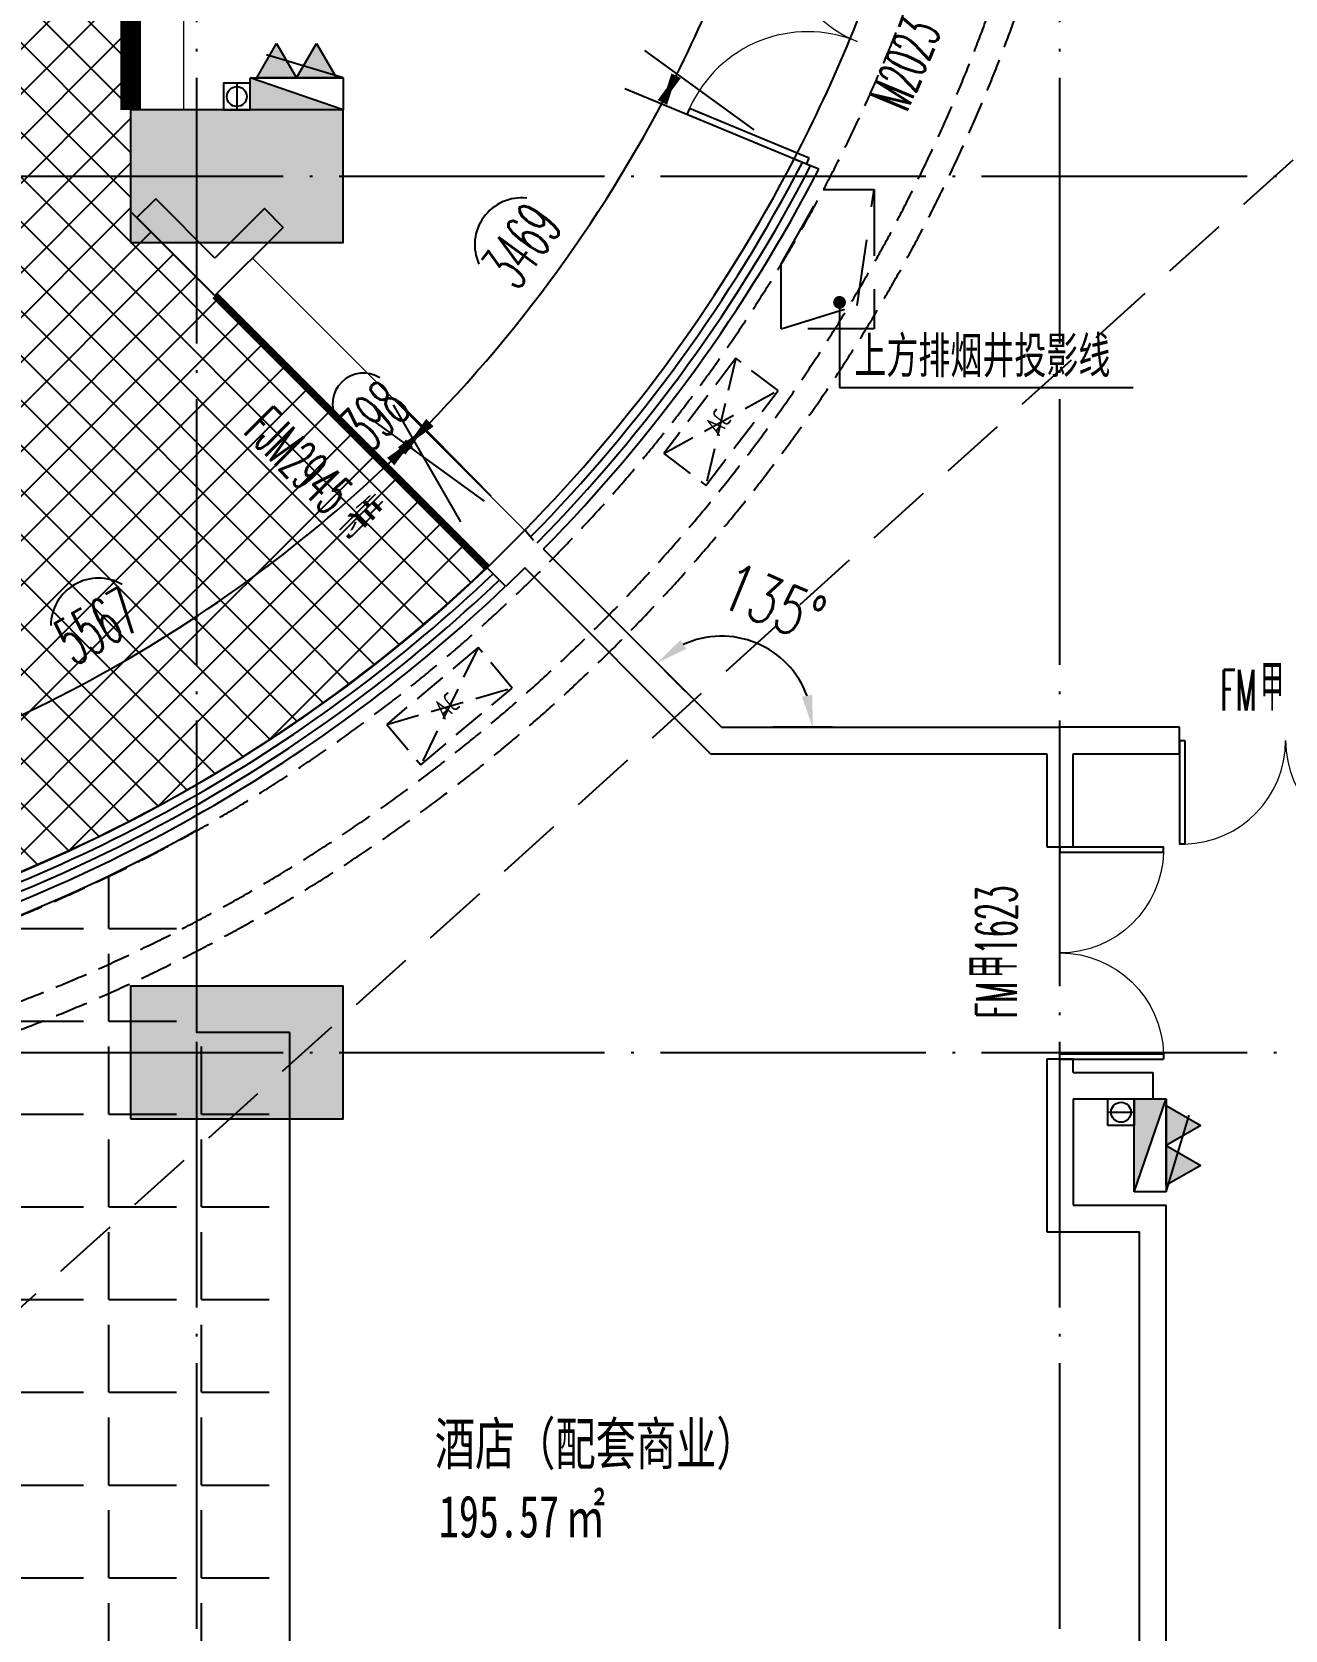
# Model space of a CAD drawing. Header units: millimetres. Extents: x 12325263 to 13848842, y -1463133 to 573208.
# Drawn here: x 12557054 to 12566492, y -608837 to -596800 of the extents above; entities that cross this region are included whole.
import ezdxf

# ---------------------------------------------------------------- set-up
doc = ezdxf.new("R2010")
doc.units = ezdxf.units.MM
doc.header["$LTSCALE"] = 1000
for name, pattern in [('101010$0$__DASH', [0.35, 0.25, -0.1]), ('__DASH', [0.35, 0.25, -0.1]), ('ACAD_ISO02W100', [15, 12, -3]), ('DASH', [0.35, 0.25, -0.1]), ('DASHED2', [0.375, 0.25, -0.125]), ('DOTE', [2.42, 2, -0.2, 0.02, -0.2])]:
    doc.linetypes.add(name, pattern=pattern)
for name, color, linetype in [('#s-灭火器', 20, 'Continuous'), ('12#楼首层平面图$0$CURTWALL', 2, 'Continuous'), ('A-ANNO-DIMS', 83, 'Continuous'), ('A-ANNO-TEXT', 7, 'Continuous'), ('A-AXIS', 16, 'DOTE'), ('A-COLS', 6, 'Continuous'), ('A-WALL', 5, 'Continuous'), ('A-WALL-PATT', 8, 'Continuous'), ('AXIS', 3, 'Continuous'), ('DOOR_FIRE', 1, 'Continuous'), ('DOOR_FIRE_TEXT', 7, 'Continuous'), ('EQUIP_消火栓', 7, 'Continuous'), ('HZHZNEWPLOTLAYER#@$TT', 7, 'Continuous'), ('PUB_HATCH', 8, 'Continuous'), ('PUB_TEXT', 7, 'Continuous'), ('VPIPE-消防高', 3, 'Continuous'), ('WINDOW', 4, 'Continuous'), ('WINDOW_TEXT', 7, 'Continuous'), ('建筑-楼板开洞', 251, 'Continuous'), ('投影线', 6, 'ACAD_ISO02W100'), ('水条件', 1, 'Continuous'), ('结构边线', 21, 'DASH'), ('防火卷帘', 141, 'Continuous')]:
    doc.layers.add(name, color=color, linetype=linetype)
doc.styles.add('101010$0$YQ_DIM', font='SUPEROS.SHX', dxfattribs={"width": 0.8, "bigfont": 'HZDX.SHX'})
doc.styles.add('_TCH_DIM', font='SIMPLEX.shx', dxfattribs={"width": 0.7, "bigfont": 'GBCBIG.shx'})
doc.styles.add('_TCH_DIM_T3', font='SIMPLEX.shx', dxfattribs={"width": 0.705882, "bigfont": 'GBCBIG.shx'})
doc.styles.add('_TCH_WINDOW', font='SIMPLEX', dxfattribs={"width": 0.7, "height": 3.5, "bigfont": 'GBCBIG'})
doc.styles.add('TITXV', font='', dxfattribs={"width": 0.7})
doc.styles.add('宋体', font='', dxfattribs={"width": 0.65})
doc.styles.get('TITXV').set_extended_font_data('SimSun')
doc.styles.get('宋体').set_extended_font_data('SimSun')
doc.dimstyles.new('_TCH_ARROW&&120', dxfattribs={"dimtxt": 357, "dimasz": 240, "dimexe": 300, "dimexo": 360, "dimgap": 151.5, "dimtad": 1, "dimdec": 0, "dimzin": 0, "dimdsep": 46, "dimtxsty": '_TCH_DIM_T3', "dimcen": 0.09, "dimclrt": 7, "dimazin": 2, "dimtfac": 1, "dimtdec": 0, "dimtix": 1, "dimtmove": 2, "dimatfit": 3, "dimfxl": 1, "dimtolj": 1, "dimtzin": 0, "dimarcsym": 0})

# ---------------------------------------------------------------- blocks, each defined once
blk = doc.blocks.new('_FZH')
blk.add_lwpolyline([(-0.5, -0.5), (0.5, -0.5), (0.5, 0.5), (-0.5, 0.5)], close=True)
at = {"layer": 'PUB_HATCH'}
blk.add_solid([(-0.5, -0.5), (0.5, -0.5), (-0.5, 0.5), (0.5, 0.5)], dxfattribs=at)
blk = doc.blocks.new('asfasfsdgdsfhsghh')
at = {"layer": 'A-COLS', "xscale": 1600, "yscale": 1000, "zscale": 1000}
for p in [(-45700, 38000), (-45700, 31400)]:
    blk.add_blockref('_FZH', p, dxfattribs=at)
blk = doc.blocks.new('管位')
at = {"layer": '水条件'}
blk.add_line((12573126, 675360), (12573126, 675160), dxfattribs=at)
blk.add_lwpolyline([(12573026, 675360), (12573226, 675360), (12573226, 675160), (12573026, 675160)], close=True, dxfattribs=at)
blk = doc.blocks.new('灭火器')
at = {"layer": '#s-灭火器', "ltscale": 1000}
for points in [[(292444, 59707), (292144, 59707), (292294, 59447)], [(292744, 59707), (292444, 59707), (292594, 59447)]]:
    blk.add_hatch(color=256, dxfattribs=at).paths.add_polyline_path(points)
for points in [[(292294, 59447), (292444, 59707), (292144, 59707)], [(292594, 59447), (292744, 59707), (292444, 59707)]]:
    blk.add_lwpolyline(points, close=True, dxfattribs=at)
blk = doc.blocks.new('$TWTSYS$00000508')
for p, q in [((-0.5, 0.5), (0.324, 1.224)), ((-0.5, 0.5), (-0.5, -0.5)), ((-0.5, -0.5), (0.5, 0.5)), ((0.5, 0.5), (-0.5, 0.5)), ((0.5, -0.5), (0.5, 0.5)), ((-0.5, -0.5), (0.5, -0.5))]:
    blk.add_line(p, q)
blk.add_solid([(0.5, -0.5), (0.5, 0.5), (-0.5, -0.5)])
blk = doc.blocks.new('消火栓')
at = {"layer": '#s-灭火器', "rotation": 180.0000000000001}
blk.add_blockref('灭火器', (12864422, 734932), dxfattribs=at)
at = {"layer": 'EQUIP_消火栓', "xscale": 700, "yscale": 240, "zscale": 700}
blk.add_blockref('$TWTSYS$00000508', (12571978, 675105), dxfattribs=at)
blk = doc.blocks.new('asdfasdfafsf')
at = {"layer": 'VPIPE-消防高'}
for centre in [(-7240, 9350), (-580, 1700)]:
    blk.add_circle(centre, 75, dxfattribs=at)
at = {"xscale": -1}
blk.add_blockref('消火栓', (12565188, -665735), dxfattribs=at)
at = {"xscale": -1, "rotation": 270}
blk.add_blockref('消火栓', (-675465, -12570528), dxfattribs=at)
at = {"layer": '水条件', "xscale": -1}
blk.add_blockref('管位', (12565886, -665910), dxfattribs=at)
at = {"layer": '水条件', "rotation": 90}
blk.add_blockref('管位', (674680, -12571426), dxfattribs=at)
blk.add_blockref('管位', (674680, -12571426), dxfattribs=at)
blk.add_blockref('管位', (674680, -12571426), dxfattribs=at)
blk.add_blockref('管位', (674680, -12571426), dxfattribs=at)
blk.add_blockref('管位', (674680, -12571426), dxfattribs=at)
blk.add_blockref('管位', (674680, -12571426), dxfattribs=at)
blk = doc.blocks.new('A$C3CA14A55')
at = {"color": 253, "linetype": '101010$0$__DASH'}
for points in [[(0, 2), (900, 0), (900, 400), (0, 400), (0, 2)], [(900, 400), (0, 2)], [(0, 400), (900, 0)]]:
    blk.add_lwpolyline(points, dxfattribs=at)
at = {"color": 253, "linetype": 'ByBlock', "insert": (352, 293), "char_height": 150, "width": 435.79, "attachment_point": 1, "rotation": 359.4465, "style": '101010$0$YQ_DIM'}
blk.add_mtext('AC', dxfattribs=at)
blk = doc.blocks.new('asdfsddfa')
at = {"color": 253, "linetype": '101010$0$__DASH'}
for points in [[(34692, -42017), (33442, -42017), (33442, -46217), (-5353, -46217, -0.244508), (-7072, -45323), (-10337, -40668, -0.12383), (-10703, -39711), (-11840, -30179, -0.449446), (-11741, -30067), (-11208, -30067), (-11208, -26217), (-11336, -26217, -0.368693), (-12423, -25290), (-13762, -14075, -0.449446), (-11180, -11167), (-10149, -11167, 0.402681), (2392, 887, -0.402681), (2492, 983), (14892, 983)], [(34692, -41817), (33242, -41817), (33242, -46017), (-5353, -46017, -0.244508), (-6908, -45208), (-10173, -40553, -0.12383), (-10504, -39687), (-11628, -30267), (-11008, -30267), (-11008, -26017), (-11336, -26017, -0.367524), (-12225, -25262), (-13563, -14052, -0.449446), (-11180, -11367), (-10149, -11367, 0.400492), (2587, 783), (14892, 783)]]:
    blk.add_lwpolyline(points, format="xyb", dxfattribs=at)
at = {"layer": 'HZHZNEWPLOTLAYER#@$TT'}
for p, rotation in [((-474, -6448), 52.89944760623116), ((-2622, -8552), 40.10039139763933)]:
    blk.add_blockref('A$C3CA14A55', p, dxfattribs=dict(at, rotation=rotation))
blk = doc.blocks.new('qlzw')
at = {"layer": 'A-AXIS'}
for p, q in [((12424866.8, 979489.8), (12424866.8, 1082089.8)), ((12431366.8, 979489.8), (12431366.8, 1082089.8)), ((12411416.8, 1033989.8), (12486866.8, 1033989.8)), ((12411416.8, 1027389.8), (12486866.8, 1027389.8))]:
    blk.add_line(p, q, dxfattribs=at)
blk = doc.blocks.new('*D2274')
at = {"layer": 'A-ANNO-DIMS', "color": 0, "lineweight": -2, "transparency": 16777216}
for p, q in [((12561658, -601446), (12561975, -601764)), ((12563083, -602037), (12562634, -602037))]:
    blk.add_line(p, q, dxfattribs=at)
blk.add_arc((12562248, -602037), 686, 20.1457, 114.8543, dxfattribs=at)
at = {"layer": 'A-ANNO-DIMS', "color": 0, "transparency": 16777216}
for points in [[(12561983, -601447), (12561937, -601381), (12561763, -601552)], [(12562932, -601793), (12562853, -601807), (12562934, -602037)]]:
    blk.add_solid(points, dxfattribs=at)
at = {"layer": 'Defpoints', "color": 0, "transparency": 16777216}
for p in [(12561403, -601192), (12562733, -601552), (12562248, -602037), (12563443, -602037)]:
    blk.add_point(p, dxfattribs=at)
at = {"layer": 'A-ANNO-DIMS', "color": 7, "transparency": 16777216, "insert": (12562637, -601098), "char_height": 357, "attachment_point": 5, "rotation": 337.5, "style": '_TCH_DIM_T3'}
blk.add_mtext('\\A1;135°', dxfattribs=at)
blk = doc.blocks.new('$DorLib2D$00000213')
at = {"color": 0, "linetype": 'DASH', "const_width": 0.02}
blk.add_lwpolyline([(0.5, 0), (-0.5, 0)], dxfattribs=at)
blk = doc.blocks.new('$DorLib2D$00000002')
for p, q in [((-0.5, 0), (-0.5, 0.4875)), ((-0.475, 0.4875), (-0.5, 0.4875)), ((-0.475, 0), (-0.475, 0.4875)), ((0.475, 0), (0.475, 0.4875)), ((0.475, 0.4875), (0.5, 0.4875)), ((0.5, 0), (0.5, 0.4875)), ((-0.5, 0), (-0.475, 0)), ((0.5, 0), (0.475, 0))]:
    blk.add_line(p, q)
at = {"lineweight": 13}
for centre, start, end in [((-0.4875, 0), 0, 88.53072), ((0.4875, 0), 91.46928, 180)]:
    blk.add_arc(centre, 0.4875, start, end, dxfattribs=at)

msp = doc.modelspace()

# ---------------------------------------------------------------- hatches: boundary and pattern name
at = {"layer": 'A-WALL-PATT'}
h = msp.add_hatch(dxfattribs=at)
h.set_pattern_fill('ANSI37', color=252, scale=150)
h.set_pattern_definition([(45, (-400000, 0), (-168.3798023, 168.3798023), []), (135, (-400000, 0), (-168.3798023, -168.3798023), [])])
edge = h.paths.add_edge_path()
edge.add_line((12617170, -539458), (12627664.7, -539458))
edge.add_line((12627664.7, -539458), (12617498.2, -546587.6))
edge.add_line((12617498.2, -546587.6), (12598406.6, -559976.1))
edge.add_line((12598406.6, -559976.1), (12585091.3, -540989.1))
edge.add_line((12585091.3, -540989.1), (12584144.7, -541197.3))
edge.add_line((12584144.7, -541197.3), (12583864.1, -542803.9))
edge.add_arc((12578880.4, -541928.7), 5060, 269.14738, 350.03971, ccw=False)
edge.add_arc((12578698.9, -554127.5), 7140.2, 89.14809, 125.03345)
edge.add_line((12574600, -548281), (12560037.5, -558490.6))
edge.add_line((12560037.5, -558490.6), (12559927.1, -558471.2))
edge.add_line((12559927.1, -558471.2), (12559927.1, -564050))
edge.add_line((12559927.1, -564050), (12558858.8, -564810))
edge.add_line((12558858.8, -564810), (12559927.1, -566333.2))
edge.add_line((12559927.1, -566333.2), (12559927.6, -588159))
edge.add_line((12559927.6, -588159), (12558263.3, -589586.8))
edge.add_line((12558263.3, -589586.8), (12557796.8, -589586.8))
edge.add_line((12557796.8, -589586.8), (12557796.8, -598151.2))
edge.add_line((12557796.8, -598151.2), (12560482.1, -600836.4))
edge.add_arc((12552451.5, -592361.2), 11675.6, 270.02561, 313.45682, ccw=False)
edge.add_line((12552456.7, -604036.8), (12551424.9, -604036.8))
edge.add_arc((12551424.9, -607536.8), 3500, 90, 186.80534)
edge.add_line((12547949.6, -607951.5), (12549871.4, -624055.3))
edge.add_line((12549871.4, -624055.3), (12550966.8, -633201.5))
edge.add_line((12550966.8, -633201.5), (12550966.8, -643886.8))
edge.add_line((12550966.8, -643886.8), (12550966.8, -653386.8))
edge.add_line((12550966.8, -653386.8), (12614072.2, -653386.8))
edge.add_line((12614072.2, -653386.8), (12616970.5, -653386.8))
edge.add_arc((12639113.3, -663769.1), 24455.9, 154.87893, 159.83059)
edge.add_arc((12619069.5, -656056.1), 3000, 166.12633, 249.14639)
edge.add_arc((12632240.8, -621479.9), 40000, 249.14639, 262.18067)
edge.add_line((12626798.8, -661108), (12526241.6, -661108))
edge.add_line((12526241.6, -661108), (12526241.6, -616108))
edge.add_line((12526241.6, -616108), (12504241.6, -616108))
edge.add_line((12504241.6, -616108), (12504241.6, -539458))
edge.add_line((12504241.6, -539458), (12586460, -539458))
edge.add_line((12586460, -539458), (12617170, -539458))
at = {"layer": '建筑-楼板开洞'}
h = msp.add_hatch(dxfattribs=at)
h.set_pattern_fill('ANGLE', color=256, scale=200)
h.set_pattern_definition([(0, (0, -50), (0, 698.5), [508, -190.5]), (90, (0, -50), (-698.5, 4e-14), [508, -190.5])])
edge = h.paths.add_edge_path()
edge.add_line((12558996.8, -604336.8), (12558296.8, -604336.8))
edge.add_line((12558296.8, -604336.8), (12558296.8, -602812.5))
edge.add_arc((12552456.7, -592386.8), 11950, 270, 299.25599, ccw=False)
edge.add_line((12552456.7, -604336.8), (12551424.9, -604336.8))
edge.add_arc((12551424.9, -607536.8), 3200, 90, 186.80534)
edge.add_line((12548247.5, -607916), (12548715.7, -611836.8))
edge.add_line((12548715.7, -611836.8), (12548930.6, -613636.8))
edge.add_line((12548930.6, -613636.8), (12568496.8, -613636.8))
edge.add_line((12568496.8, -613636.8), (12568496.8, -611836.8))
edge.add_line((12568496.8, -611836.8), (12558996.8, -611836.8))
edge.add_line((12558996.8, -611836.8), (12558996.8, -604336.8))

# ---------------------------------------------------------------- linework, layer by layer
at = {"layer": '12#楼首层平面图$0$CURTWALL'}
msp.add_line((12562980.1, -597834.7), (12562794.7, -597757.8), dxfattribs=at)
for radius, start, end in [(11650, 315.48763, 332.54629), (11716.7, 315.48763, 332.57438), (11783.3, 315.48763, 332.60214), (11850, 315.48763, 332.6296), (11650, 286.15021, 313.53695), (11716.7, 286.12213, 313.53695), (11783.3, 286.09436, 313.53695), (11850, 286.0669, 313.53695)]:
    msp.add_arc((12552456.7, -592386.8), radius, start, end, dxfattribs=at)
at = {"layer": 'A-ANNO-DIMS'}
for p, q in [((12562492.6, -597538.5), (12561669.5, -596940.8)), ((12562458.1, -597618.2), (12561518.6, -597228.4)), ((12560284.1, -600490.6), (12559777.9, -599608.2)), ((12560511.8, -600297.3), (12559798.7, -599571.9)), ((12560462.2, -600334.8), (12559639.1, -599737.2)), ((12560228.1, -600576.2), (12559515, -599850.8))]:
    msp.add_line(p, q, dxfattribs=at)
for points in [[(12561795.7, -597343.4, 0, 79.2, 0), (12561905.8, -597130.1, 79.2, 0, 0)], [(12561802.5, -597330.5, 79.2, 0, 0), (12561912.3, -597117.1, 0, 0, 0)], [(12559839.1, -599955.4, 79.2, 0, 0), (12560009, -599785.9, 0, 0, 0)], [(12559881.9, -599913.5, 0, 79.2, 0), (12560050.8, -599743, 79.2, 0, 0)], [(12559725.3, -600064.8, 0, 79.2, 0), (12559897.7, -599897.8, 79.2, 0, 0)], [(12559755.5, -600036.1, 79.2, 0, 0), (12559927.2, -599868.5, 0, 0, 0)]]:
    msp.add_lwpolyline(points, format="xyseb", dxfattribs=at)
for start, end in [(332.04316, 342.89772), (314.61111, 333.42281), (284.72395, 314.95716), (313.43102, 315.58733)]:
    msp.add_arc((12552456.7, -592386.8), 10572.8, start, end, dxfattribs=at)
at = {"layer": 'A-ANNO-DIMS', "color": 7}
for centre, radius, start, end in [((12560741.5, -598402.3), 352.6, 83.60173, 204.43218), ((12559550.4, -599603.1), 233.3, 58.10106, 210.91729), ((12557554.8, -601274), 359.8, 60.10096, 179.58016)]:
    msp.add_arc(centre, radius, start, end, dxfattribs=at)
at = {"layer": 'A-WALL'}
for p, q in [((12557844.2, -598198.6), (12557985.6, -598057.1)), ((12558431.5, -598503), (12557985.6, -598057.1)), ((12558431.5, -598785.8), (12557844.2, -598198.6)), ((12558804.1, -598130.3), (12558431.5, -598503)), ((12558945.5, -598271.7), (12558804.1, -598130.3)), ((12558945.5, -598271.7), (12558431.5, -598785.8)), ((12560694.2, -600624.3), (12560482.1, -600836.4)), ((12560764.9, -600553.6), (12560694.2, -600624.3)), ((12560830.9, -600629.7), (12560764.9, -600553.6)), ((12560830.9, -600629.7), (12560825.5, -600625)), ((12562248.1, -602036.8), (12560906.3, -600695)), ((12560623.5, -600977.8), (12560482.1, -600836.4)), ((12560764.9, -600836.4), (12560623.5, -600977.8)), ((12562165.3, -602236.8), (12560764.9, -600836.4)), ((12562248.1, -602036.8), (12564796.8, -602036.8)), ((12565696.8, -602036.8), (12564796.8, -602036.8)), ((12565696.8, -602236.8), (12565696.8, -602036.8)), ((12562165.3, -602236.8), (12564696.8, -602236.8)), ((12564696.8, -602236.8), (12564696.8, -602936.8)), ((12564896.8, -602936.8), (12564896.8, -602236.8)), ((12564896.8, -602236.8), (12565696.8, -602236.8)), ((12564696.8, -602936.8), (12564896.8, -602936.8)), ((12564896.8, -604536.8), (12564696.8, -604536.8)), ((12564696.8, -604536.8), (12564696.8, -604736.8)), ((12564896.8, -604636.8), (12564896.8, -604536.8)), ((12564896.8, -604636.8), (12565496.8, -604636.8)), ((12565496.8, -604636.8), (12565496.8, -604836.8)), ((12564696.8, -604736.8), (12564696.8, -605836.8)), ((12564896.8, -604836.8), (12565496.8, -604836.8)), ((12564896.8, -604836.8), (12564896.8, -605636.8)), ((12564896.8, -605636.8), (12565596.8, -605636.8)), ((12565596.8, -613736.8), (12565596.8, -605636.8)), ((12564696.8, -605836.8), (12565396.8, -605836.8)), ((12565396.8, -613636.8), (12565396.8, -605836.8))]:
    msp.add_line(p, q, dxfattribs=at)
at = {"layer": 'AXIS'}
for p, q in [((12563136.5, -598836.8), (12563136.5, -599478.8)), ((12563136.5, -599478.8), (12565348.4, -599478.8))]:
    msp.add_line(p, q, dxfattribs=at)
at = {"layer": 'AXIS', "const_width": 48}
msp.add_lwpolyline([(12563136.5, -598812.8, 1), (12563136.5, -598860.8, 1)], format="xyb", close=True, dxfattribs=at)
at = {"layer": 'PUB_HATCH'}
msp.add_lwpolyline([(12557796.8, -589586.8), (12557796.8, -598151.2), (12560482.1, -600836.4, -0.1918059), (12552456.7, -604036.8), (12551424.9, -604036.8, 0.4494458), (12547949.6, -607951.5), (12549871.4, -624055.3), (12550966.8, -633201.5), (12550966.8, -643886.8), (12550966.8, -653386.8), (12614072.2, -653386.8), (12616970.5, -653386.8, 0.021609), (12616157, -655336.8, 0.3789662), (12618001.6, -658859.6, 0.0569342), (12626798.8, -661108), (12526241.6, -661108), (12526241.6, -616108), (12504241.6, -616108), (12504241.6, -539458)], format="xyb", dxfattribs=at)
at = {"layer": 'WINDOW'}
msp.add_arc((12552456.7, -592386.8), 11650, 332.54644, 342.39444, dxfattribs=at)
at = {"layer": '建筑-楼板开洞'}
msp.add_lwpolyline([(12558996.8, -604336.8), (12558296.8, -604336.8), (12558296.8, -602812.5, -0.1283513), (12552456.7, -604336.8), (12551424.9, -604336.8, 0.4494458), (12548247.5, -607916), (12548715.7, -611836.8), (12548930.6, -613636.8), (12568496.8, -613636.8), (12568496.8, -611836.8), (12558996.8, -611836.8)], format="xyb", close=True, dxfattribs=at)
at = {"layer": '投影线', "linetype": 'DASHED2', "ltscale": 2}
msp.add_line((12514941.6, -644308), (12597796.8, -569586.8), dxfattribs=at)
msp.add_lwpolyline([(12563013.3, -597986.8), (12563396.8, -597986.8), (12563396.8, -599036.8), (12562696.8, -599036.8), (12562696.8, -598546.5)], close=True, dxfattribs=at)
msp.add_lwpolyline([(12562696.8, -599036.8), (12563268.5, -598860.1), (12563396.8, -597986.8)], dxfattribs=at)
at = {"layer": '结构边线'}
msp.add_lwpolyline([(12596646.8, -640586.8), (12557252.5, -640586.8, -0.2445077), (12555041.9, -639437), (12551777.1, -634781.6, -0.1238295), (12551306.7, -633551.3), (12550169.3, -624019.7, -0.4494458), (12550864.3, -623236.8), (12551396.8, -623236.8), (12551396.8, -620586.8), (12551268.8, -620586.8, -0.3708626), (12549587.9, -619141.2), (12548247.5, -607916, -0.4494458), (12551424.9, -604336.8), (12552456.7, -604336.8, 0.4026806), (12564397.4, -592859.1, -0.4026806)], format="xyb", dxfattribs=at)
at = {"layer": '防火卷帘', "linetype": '__DASH', "const_width": 10}
for points in [[(12557796.8, -589586.8), (12558196.8, -589586.8), (12558196.8, -597386.8), (12557796.8, -597386.8)], [(12558431.5, -598785.8), (12558714.3, -598503), (12560764.9, -600553.6), (12560482.1, -600836.4)]]:
    msp.add_lwpolyline(points, close=True, dxfattribs=at)

# ---------------------------------------------------------------- block references
for name, p in [('asfasfsdgdsfhsghh', (12604296.8, -635886.8)), ('asdfasdfafsf', (12565836.8, -606636.8))]:
    msp.add_blockref(name, p)
at = {"layer": 'DOOR_FIRE', "xscale": -1600, "zscale": 200}
for p, yscale, rotation in [((12566496.8, -602136.8), -1600, 2.470409881728418e-12), ((12564796.8, -603736.8), 1600, 270)]:
    msp.add_blockref('$DorLib2D$00000002', p, dxfattribs=dict(at, yscale=yscale, rotation=rotation))
at = {"layer": 'HZHZNEWPLOTLAYER#@$TT'}
msp.add_blockref('asdfsddfa', (12562605.2, -593769.4), dxfattribs=at)
at = {"layer": 'WINDOW'}
ref = msp.add_blockref('$DorLib2D$00000002', (12563270.6, -596872.6), dxfattribs=dict(at, xscale=2000, yscale=2000, zscale=200, rotation=67.47044184164369))
ref.add_attrib('A', 'M2023', (12563646.2, -597410.3), dxfattribs={"layer": 'WINDOW_TEXT', "height": 306, "rotation": 67.47044, "style": '_TCH_WINDOW', "width": 0.494118})
at = {"layer": '投影线', "linetype": 'DASHED2', "ltscale": 2}
msp.add_blockref('qlzw', (133430, -1631876.5), dxfattribs=at)
at = {"layer": '防火卷帘', "zscale": 100}
for p, xscale, yscale, rotation in [((12557796.9, -593486.8), 7800, 7800, 270.0002640487234), ((12559456.5, -599809), 2897, 2897, 314.9998270014422)]:
    msp.add_blockref('$DorLib2D$00000213', p, dxfattribs=dict(at, xscale=xscale, yscale=yscale, rotation=rotation))

# ---------------------------------------------------------------- texts
at = {"layer": 'A-ANNO-DIMS', "color": 7, "style": '_TCH_DIM', "width": 0.494118}
for s, rotation, p in [('3469', 54.01696, (12560709.4, -598757.9)), ('398', 44.50917, (12559600.5, -599977.6)), ('5567', 29.84056, (12557372.6, -601581))]:
    msp.add_text(s, height=357, rotation=rotation, dxfattribs=at).set_placement(p)
at = {"layer": 'A-ANNO-TEXT', "style": 'TITXV', "width": 0.7}
for s, height, p in [('酒店（配套商业）', 317.22, (12560087.9, -607591.6)), ('195.57', 317.22, (12560117.9, -608139.7)), ('㎡', 317.2, (12561070.6, -608139.7))]:
    msp.add_text(s, height=height, dxfattribs=at).set_placement(p)
at = {"layer": 'DOOR_FIRE_TEXT', "style": '_TCH_WINDOW'}
for s, height, width, p in [('甲', 347.2, 0.7, (12566307.5, -601910.9)), ('FM', 306, 0.494118, (12566005.1, -601910.9))]:
    msp.add_text(s, height=height, dxfattribs=dict(at, width=width)).set_placement(p)
for s, height, width, p in [('1623', 306, 0.494118, (12564470.9, -603749.1)), ('甲', 347.2, 0.7, (12564470.9, -603926.1)), ('FM', 306, 0.494118, (12564470.9, -604228.5))]:
    msp.add_text(s, height=height, rotation=90, dxfattribs=dict(at, width=width)).set_placement(p)
at = {"layer": 'PUB_TEXT', "style": '宋体', "width": 0.65}
msp.add_text('上方排烟井投影线', height=271.9, dxfattribs=at).set_placement((12563248, -599370.8))
at = {"layer": 'WINDOW_TEXT', "style": '_TCH_WINDOW'}
for s, height, width, p in [('FJM2945', 306, 0.494118, (12558637.8, -599818.9)), ('特', 347.2, 0.7, (12559340.4, -600521.5))]:
    msp.add_text(s, height=height, rotation=314.99983, dxfattribs=dict(at, width=width)).set_placement(p)

# ---------------------------------------------------------------- dimensions: what is measured, and where the dimension line sits
at = {"layer": 'A-ANNO-DIMS'}
dim = msp.add_angular_dim_3p(base=(12562733.3, -601551.6), center=(12562248.1, -602036.8), p1=(12563443, -602036.8), p2=(12561403.2, -601191.9), dimstyle='_TCH_ARROW&&120', dxfattribs=at)
dim.commit()
dim.dimension.update_dxf_attribs({"geometry": '*D2274', "text_midpoint": (12562637, -601098)})

doc.saveas('drawing.dxf')
